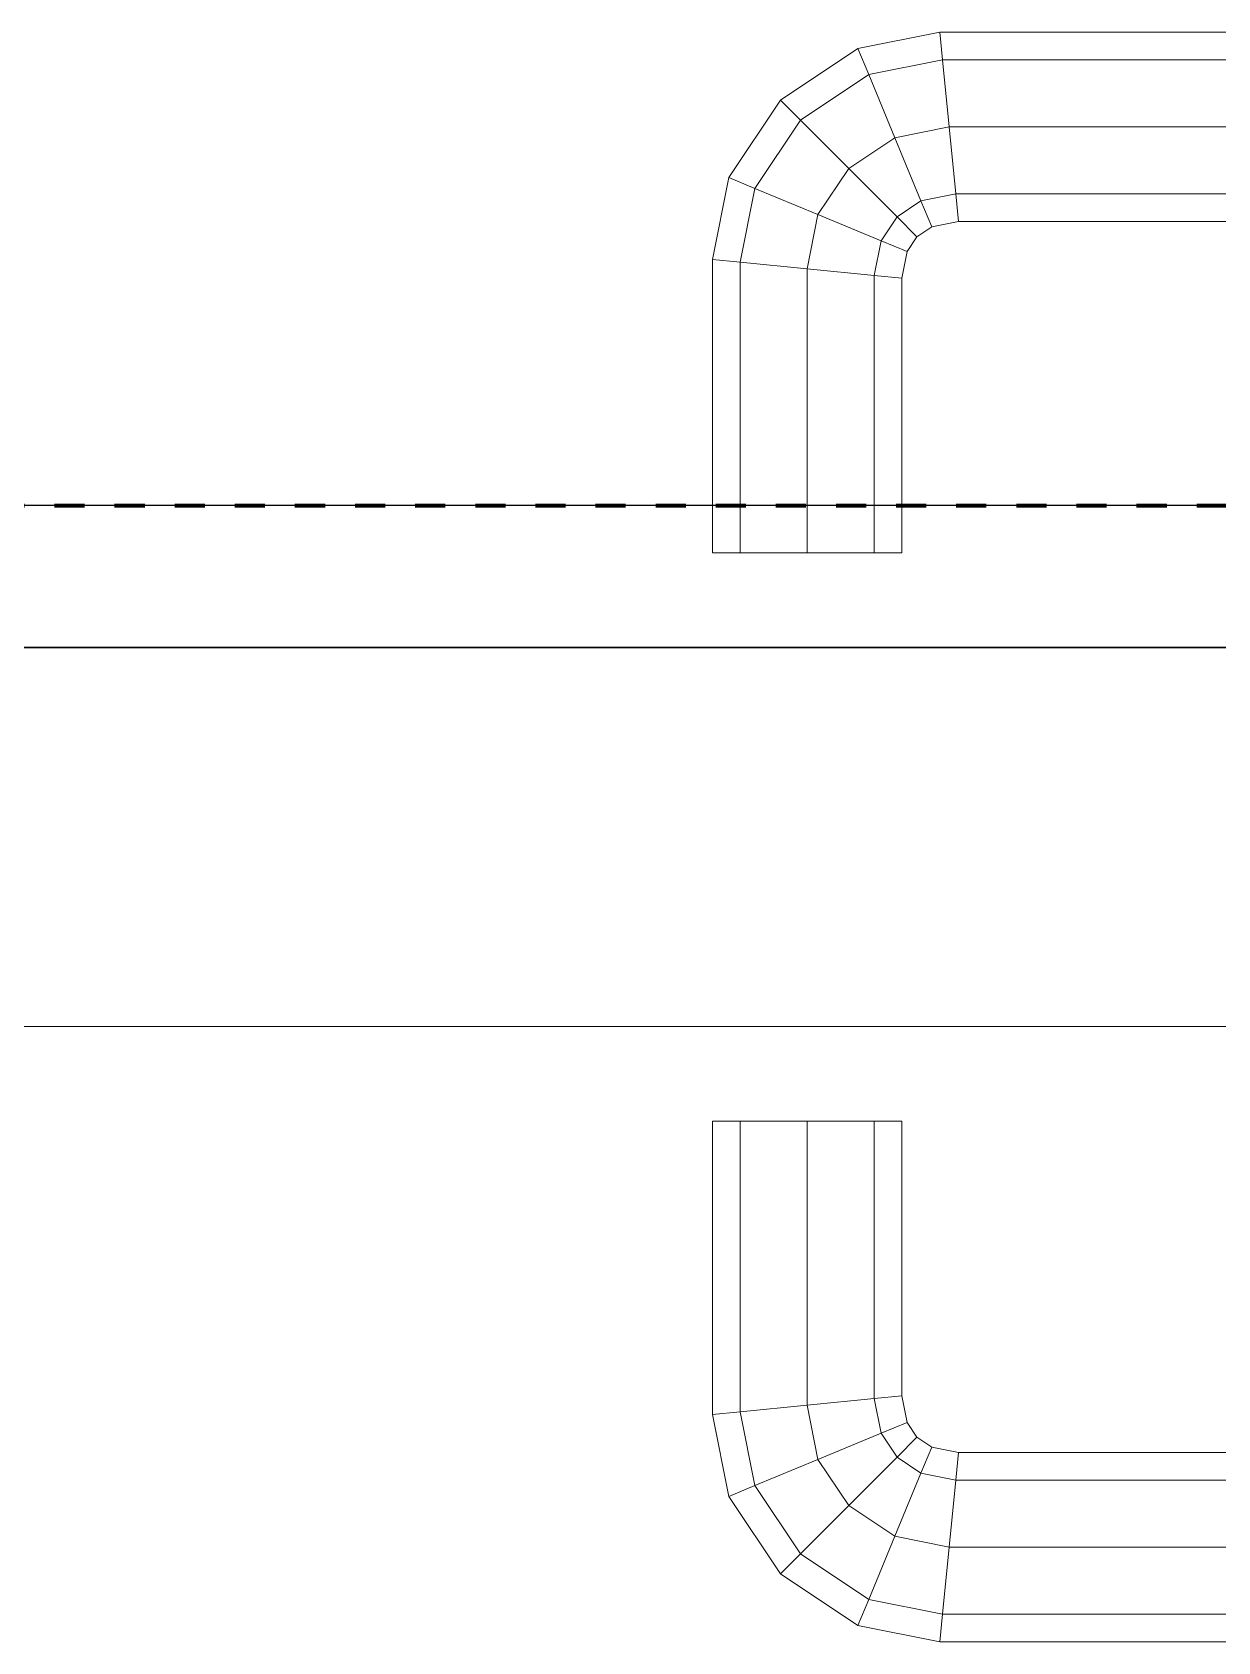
# Model space of a CAD drawing. Header units: millimetres. Extents: x -5300 to 98858, y -5196 to 93886.
# Drawn here: x 7370.1 to 7495.4, y 43045 to 43215 of the extents above; entities that cross this region are included whole.
import ezdxf

# ---------------------------------------------------------------- set-up
doc = ezdxf.new("R2010")
doc.units = ezdxf.units.MM
doc.linetypes.add('Штрих', pattern=[6.35, 3.175, -3.175])
doc.linetypes.add('Штрих_2_', pattern=[6.35, 3.175, -3.175])
for name, color, linetype, lineweight, true_color in [('_Разделитель помещений_', 4, 'Штрих', 70, 0x00ffff), ('Двери', 7, 'Continuous', 18, 0x7f7f7f), ('Стены', 7, 'Continuous', 18, 0x7f7f7f), ('Стены разрез', 7, 'Continuous', 50, 0x7f7f7f)]:
    doc.layers.add(name, color=color, linetype=linetype, lineweight=lineweight, true_color=true_color)

# ---------------------------------------------------------------- blocks, each defined once
blk = doc.blocks.new('СТВ_Перегородка_Кирпич 136938 - СТВ_Перегородка_Кирпич 2-246157-Подвал')
at = {"layer": 'Стены', "color": 254, "true_color": 0xd4d4d4}
blk.add_line((0, 43150), (12600, 43150), dxfattribs=at)
blk = doc.blocks.new('СТВ_Перегородка_Кирпич 136938 - СТВ_Перегородка_Кирпич 136938-246154-Подвал')
at = {"layer": 'Стены', "color": 254, "true_color": 0xd4d4d4}
for p, q in [((6900, 43165), (8600, 43165)), ((6900, 43150), (8600, 43150)), ((8600, 43150), (6900, 43150))]:
    blk.add_line(p, q, dxfattribs=at)
at = {"layer": 'Стены разрез', "color": 254, "lineweight": 25, "true_color": 0xd4d4d4}
for p, q in [((12615, 43165), (3230, 43165)), ((3230, 43150), (12615, 43150)), ((9250, 43150), (6250, 43150))]:
    blk.add_line(p, q, dxfattribs=at)
blk.add_blockref('СТВ_Перегородка_Кирпич 136938 - СТВ_Перегородка_Кирпич 2-246157-Подвал', (0, 0))
blk = doc.blocks.new('Дп-14 - Дп-14-246260-Подвал')
at = {"layer": 'Двери', "color": 254, "true_color": 0xd4d4d4}
for p, q in [((7457.36, 43213.28), (7466.02, 43215)), ((7466.02, 43215), (7457.36, 43213.28)), ((7466.3, 43212.07), (7466.02, 43215)), ((7466.02, 43215), (7547.98, 43215)), ((7466.02, 43215), (7466.3, 43212.07)), ((7547.98, 43215), (7466.02, 43215)), ((7466.02, 43215), (7466.3, 43212.07)), ((7466.3, 43212.07), (7466.02, 43215)), ((7449.18, 43207.82), (7457.36, 43213.28)), ((7457.36, 43213.28), (7449.18, 43207.82)), ((7458.5, 43210.52), (7457.36, 43213.28)), ((7457.36, 43213.28), (7458.5, 43210.52)), ((7457.36, 43213.28), (7458.5, 43210.52)), ((7458.5, 43210.52), (7457.36, 43213.28)), ((7466.3, 43212.07), (7458.5, 43210.52)), ((7458.5, 43210.52), (7466.3, 43212.07)), ((7458.5, 43210.52), (7466.3, 43212.07)), ((7466.3, 43212.07), (7458.5, 43210.52)), ((7547.7, 43212.07), (7466.3, 43212.07)), ((7467, 43205), (7466.3, 43212.07)), ((7466.3, 43212.07), (7547.7, 43212.07)), ((7466.3, 43212.07), (7547.7, 43212.07)), ((7466.3, 43212.07), (7467, 43205)), ((7547.7, 43212.07), (7466.3, 43212.07)), ((7466.3, 43212.07), (7467, 43205)), ((7467, 43205), (7466.3, 43212.07)), ((7458.5, 43210.52), (7451.3, 43205.7)), ((7451.3, 43205.7), (7458.5, 43210.52)), ((7451.3, 43205.7), (7458.5, 43210.52)), ((7458.5, 43210.52), (7451.3, 43205.7)), ((7461.26, 43203.86), (7458.5, 43210.52)), ((7458.5, 43210.52), (7461.26, 43203.86)), ((7458.5, 43210.52), (7461.26, 43203.86)), ((7461.26, 43203.86), (7458.5, 43210.52)), ((7443.72, 43199.64), (7449.18, 43207.82)), ((7449.18, 43207.82), (7443.72, 43199.64)), ((7451.3, 43205.7), (7449.18, 43207.82)), ((7449.18, 43207.82), (7451.3, 43205.7)), ((7449.18, 43207.82), (7451.3, 43205.7)), ((7451.3, 43205.7), (7449.18, 43207.82)), ((7451.3, 43205.7), (7446.48, 43198.5)), ((7446.48, 43198.5), (7451.3, 43205.7)), ((7446.48, 43198.5), (7451.3, 43205.7)), ((7451.3, 43205.7), (7446.48, 43198.5)), ((7456.39, 43200.61), (7451.3, 43205.7)), ((7451.3, 43205.7), (7456.39, 43200.61)), ((7451.3, 43205.7), (7456.39, 43200.61)), ((7456.39, 43200.61), (7451.3, 43205.7)), ((7461.26, 43203.86), (7456.39, 43200.61)), ((7456.39, 43200.61), (7461.26, 43203.86)), ((7456.39, 43200.61), (7461.26, 43203.86)), ((7461.26, 43203.86), (7456.39, 43200.61)), ((7467, 43205), (7461.26, 43203.86)), ((7461.26, 43203.86), (7467, 43205)), ((7461.26, 43203.86), (7467, 43205)), ((7467, 43205), (7461.26, 43203.86)), ((7464.02, 43197.2), (7461.26, 43203.86)), ((7461.26, 43203.86), (7464.02, 43197.2)), ((7461.26, 43203.86), (7464.02, 43197.2)), ((7464.02, 43197.2), (7461.26, 43203.86)), ((7547, 43205), (7467, 43205)), ((7467.7, 43197.93), (7467, 43205)), ((7467, 43205), (7547, 43205)), ((7467, 43205), (7547, 43205)), ((7467, 43205), (7467.7, 43197.93)), ((7547, 43205), (7467, 43205)), ((7467, 43205), (7467.7, 43197.93)), ((7467.7, 43197.93), (7467, 43205)), ((7456.39, 43200.61), (7453.14, 43195.74)), ((7453.14, 43195.74), (7456.39, 43200.61)), ((7453.14, 43195.74), (7456.39, 43200.61)), ((7456.39, 43200.61), (7453.14, 43195.74)), ((7461.49, 43195.51), (7456.39, 43200.61)), ((7456.39, 43200.61), (7461.49, 43195.51)), ((7456.39, 43200.61), (7461.49, 43195.51)), ((7461.49, 43195.51), (7456.39, 43200.61)), ((7442, 43190.98), (7443.72, 43199.64)), ((7443.72, 43199.64), (7442, 43190.98)), ((7446.48, 43198.5), (7443.72, 43199.64)), ((7443.72, 43199.64), (7446.48, 43198.5)), ((7443.72, 43199.64), (7446.48, 43198.5)), ((7446.48, 43198.5), (7443.72, 43199.64)), ((7446.48, 43198.5), (7444.93, 43190.7)), ((7444.93, 43190.7), (7446.48, 43198.5)), ((7444.93, 43190.7), (7446.48, 43198.5)), ((7446.48, 43198.5), (7444.93, 43190.7)), ((7453.14, 43195.74), (7446.48, 43198.5)), ((7446.48, 43198.5), (7453.14, 43195.74)), ((7446.48, 43198.5), (7453.14, 43195.74)), ((7453.14, 43195.74), (7446.48, 43198.5)), ((7464.02, 43197.2), (7461.49, 43195.51)), ((7461.49, 43195.51), (7464.02, 43197.2)), ((7461.49, 43195.51), (7464.02, 43197.2)), ((7464.02, 43197.2), (7461.49, 43195.51)), ((7467.7, 43197.93), (7464.02, 43197.2)), ((7464.02, 43197.2), (7467.7, 43197.93)), ((7464.02, 43197.2), (7467.7, 43197.93)), ((7467.7, 43197.93), (7464.02, 43197.2)), ((7465.16, 43194.44), (7464.02, 43197.2)), ((7464.02, 43197.2), (7465.16, 43194.44)), ((7464.02, 43197.2), (7465.16, 43194.44)), ((7465.16, 43194.44), (7464.02, 43197.2)), ((7546.3, 43197.93), (7467.7, 43197.93)), ((7467.98, 43195), (7467.7, 43197.93)), ((7467.7, 43197.93), (7546.3, 43197.93)), ((7467.7, 43197.93), (7546.3, 43197.93)), ((7546.3, 43197.93), (7467.7, 43197.93)), ((7467.7, 43197.93), (7467.98, 43195)), ((7467.7, 43197.93), (7467.98, 43195)), ((7467.98, 43195), (7467.7, 43197.93)), ((7453.14, 43195.74), (7452, 43190)), ((7452, 43190), (7453.14, 43195.74)), ((7452, 43190), (7453.14, 43195.74)), ((7453.14, 43195.74), (7452, 43190)), ((7459.8, 43192.98), (7453.14, 43195.74)), ((7453.14, 43195.74), (7459.8, 43192.98)), ((7453.14, 43195.74), (7459.8, 43192.98)), ((7459.8, 43192.98), (7453.14, 43195.74)), ((7461.49, 43195.51), (7459.8, 43192.98)), ((7459.8, 43192.98), (7461.49, 43195.51)), ((7459.8, 43192.98), (7461.49, 43195.51)), ((7461.49, 43195.51), (7459.8, 43192.98)), ((7463.6, 43193.4), (7461.49, 43195.51)), ((7461.49, 43195.51), (7463.6, 43193.4)), ((7461.49, 43195.51), (7463.6, 43193.4)), ((7463.6, 43193.4), (7461.49, 43195.51)), ((7465.16, 43194.44), (7463.6, 43193.4)), ((7463.6, 43193.4), (7465.16, 43194.44)), ((7467.98, 43195), (7465.16, 43194.44)), ((7465.16, 43194.44), (7467.98, 43195)), ((7546.02, 43195), (7467.98, 43195)), ((7467.98, 43195), (7546.02, 43195)), ((7459.8, 43192.98), (7459.07, 43189.3)), ((7459.07, 43189.3), (7459.8, 43192.98)), ((7459.07, 43189.3), (7459.8, 43192.98)), ((7459.8, 43192.98), (7459.07, 43189.3)), ((7462.56, 43191.84), (7459.8, 43192.98)), ((7459.8, 43192.98), (7462.56, 43191.84)), ((7459.8, 43192.98), (7462.56, 43191.84)), ((7462.56, 43191.84), (7459.8, 43192.98)), ((7463.6, 43193.4), (7462.56, 43191.84)), ((7462.56, 43191.84), (7463.6, 43193.4)), ((7444.93, 43190.7), (7442, 43190.98)), ((7442, 43190.98), (7444.93, 43190.7)), ((7442, 43160), (7442, 43190.98)), ((7442, 43190.98), (7444.93, 43190.7)), ((7444.93, 43190.7), (7442, 43190.98)), ((7442, 43190.98), (7442, 43160)), ((7452, 43190), (7444.93, 43190.7)), ((7444.93, 43190.7), (7444.93, 43160)), ((7444.93, 43190.7), (7452, 43190)), ((7444.93, 43160), (7444.93, 43190.7)), ((7444.93, 43160), (7444.93, 43190.7)), ((7444.93, 43190.7), (7452, 43190)), ((7452, 43190), (7444.93, 43190.7)), ((7444.93, 43190.7), (7444.93, 43160)), ((7462.56, 43191.84), (7462, 43189.02)), ((7462, 43189.02), (7462.56, 43191.84)), ((7459.07, 43189.3), (7452, 43190)), ((7452, 43190), (7452, 43160)), ((7452, 43190), (7459.07, 43189.3)), ((7452, 43160), (7452, 43190)), ((7459.07, 43189.3), (7452, 43190)), ((7452, 43190), (7452, 43160)), ((7452, 43160), (7452, 43190)), ((7452, 43190), (7459.07, 43189.3)), ((7462, 43189.02), (7459.07, 43189.3)), ((7459.07, 43189.3), (7459.07, 43160)), ((7459.07, 43189.3), (7462, 43189.02)), ((7459.07, 43160), (7459.07, 43189.3)), ((7462, 43189.02), (7459.07, 43189.3)), ((7459.07, 43189.3), (7459.07, 43160)), ((7459.07, 43160), (7459.07, 43189.3)), ((7459.07, 43189.3), (7462, 43189.02)), ((7462, 43189.02), (7462, 43160)), ((7462, 43160), (7462, 43189.02)), ((7444.93, 43160), (7442, 43160)), ((7442, 43160), (7444.93, 43160)), ((7444.93, 43160), (7442, 43160)), ((7442, 43160), (7444.93, 43160)), ((7452, 43160), (7444.93, 43160)), ((7444.93, 43160), (7452, 43160)), ((7452, 43160), (7444.93, 43160)), ((7444.93, 43160), (7452, 43160)), ((7452, 43160), (7459.07, 43160)), ((7459.07, 43160), (7452, 43160)), ((7459.07, 43160), (7452, 43160)), ((7452, 43160), (7459.07, 43160)), ((7459.07, 43160), (7462, 43160)), ((7462, 43160), (7459.07, 43160)), ((7462, 43160), (7459.07, 43160)), ((7459.07, 43160), (7462, 43160)), ((6900, 43150), (8600, 43150)), ((8600, 43150), (6900, 43150)), ((8512, 43150), (6988, 43150)), ((6988, 43150), (8512, 43150)), ((6988, 43150), (7612, 43150)), ((6988, 43150), (7612, 43150)), ((7612, 43150), (6988, 43150)), ((7612, 43150), (6988, 43150)), ((8512, 43110), (6988, 43110)), ((6988, 43110), (8512, 43110)), ((7612, 43110), (6988, 43110)), ((6988, 43110), (7612, 43110)), ((7612, 43110), (6988, 43110)), ((6988, 43110), (7612, 43110)), ((8500, 43110), (7000, 43110)), ((7000, 43110), (8500, 43110)), ((7442, 43069.02), (7442, 43100)), ((7442, 43100), (7444.93, 43100)), ((7444.93, 43100), (7442, 43100)), ((7442, 43100), (7442, 43069.02)), ((7442, 43100), (7444.93, 43100)), ((7444.93, 43100), (7442, 43100)), ((7444.93, 43100), (7444.93, 43069.3)), ((7444.93, 43069.3), (7444.93, 43100)), ((7444.93, 43100), (7452, 43100)), ((7452, 43100), (7444.93, 43100)), ((7444.93, 43069.3), (7444.93, 43100)), ((7444.93, 43100), (7452, 43100)), ((7452, 43100), (7444.93, 43100)), ((7444.93, 43100), (7444.93, 43069.3)), ((7452, 43100), (7459.07, 43100)), ((7459.07, 43100), (7452, 43100)), ((7452, 43100), (7452, 43070)), ((7452, 43070), (7452, 43100)), ((7459.07, 43100), (7452, 43100)), ((7452, 43100), (7452, 43070)), ((7452, 43070), (7452, 43100)), ((7452, 43100), (7459.07, 43100)), ((7459.07, 43100), (7462, 43100)), ((7462, 43100), (7459.07, 43100)), ((7459.07, 43070.7), (7459.07, 43100)), ((7462, 43100), (7459.07, 43100)), ((7459.07, 43100), (7459.07, 43070.7)), ((7459.07, 43070.7), (7459.07, 43100)), ((7459.07, 43100), (7462, 43100)), ((7459.07, 43100), (7459.07, 43070.7)), ((7462, 43070.98), (7462, 43100)), ((7462, 43100), (7462, 43070.98)), ((7444.93, 43069.3), (7452, 43070)), ((7452, 43070), (7444.93, 43069.3)), ((7452, 43070), (7444.93, 43069.3)), ((7444.93, 43069.3), (7452, 43070)), ((7452, 43070), (7459.07, 43070.7)), ((7459.07, 43070.7), (7452, 43070)), ((7452, 43070), (7459.07, 43070.7)), ((7459.07, 43070.7), (7452, 43070)), ((7452, 43070), (7453.14, 43064.26)), ((7453.14, 43064.26), (7452, 43070)), ((7453.14, 43064.26), (7452, 43070)), ((7452, 43070), (7453.14, 43064.26)), ((7459.07, 43070.7), (7462, 43070.98)), ((7462, 43070.98), (7459.07, 43070.7)), ((7459.07, 43070.7), (7462, 43070.98)), ((7462, 43070.98), (7459.07, 43070.7)), ((7459.07, 43070.7), (7459.8, 43067.02)), ((7459.8, 43067.02), (7459.07, 43070.7)), ((7459.8, 43067.02), (7459.07, 43070.7)), ((7459.07, 43070.7), (7459.8, 43067.02)), ((7462, 43070.98), (7462.56, 43068.16)), ((7462.56, 43068.16), (7462, 43070.98)), ((7442, 43069.02), (7444.93, 43069.3)), ((7444.93, 43069.3), (7442, 43069.02)), ((7444.93, 43069.3), (7442, 43069.02)), ((7442, 43069.02), (7444.93, 43069.3)), ((7443.72, 43060.36), (7442, 43069.02)), ((7442, 43069.02), (7443.72, 43060.36)), ((7444.93, 43069.3), (7446.48, 43061.5)), ((7446.48, 43061.5), (7444.93, 43069.3)), ((7446.48, 43061.5), (7444.93, 43069.3)), ((7444.93, 43069.3), (7446.48, 43061.5)), ((7459.8, 43067.02), (7462.56, 43068.16)), ((7462.56, 43068.16), (7459.8, 43067.02)), ((7462.56, 43068.16), (7459.8, 43067.02)), ((7459.8, 43067.02), (7462.56, 43068.16)), ((7462.56, 43068.16), (7463.6, 43066.6)), ((7463.6, 43066.6), (7462.56, 43068.16)), ((7453.14, 43064.26), (7459.8, 43067.02)), ((7459.8, 43067.02), (7453.14, 43064.26)), ((7459.8, 43067.02), (7453.14, 43064.26)), ((7453.14, 43064.26), (7459.8, 43067.02)), ((7459.8, 43067.02), (7461.49, 43064.49)), ((7461.49, 43064.49), (7459.8, 43067.02)), ((7461.49, 43064.49), (7459.8, 43067.02)), ((7459.8, 43067.02), (7461.49, 43064.49)), ((7461.49, 43064.49), (7463.6, 43066.6)), ((7463.6, 43066.6), (7461.49, 43064.49)), ((7463.6, 43066.6), (7461.49, 43064.49)), ((7461.49, 43064.49), (7463.6, 43066.6)), ((7463.6, 43066.6), (7465.16, 43065.56)), ((7465.16, 43065.56), (7463.6, 43066.6)), ((7456.39, 43059.39), (7461.49, 43064.49)), ((7461.49, 43064.49), (7456.39, 43059.39)), ((7461.49, 43064.49), (7456.39, 43059.39)), ((7456.39, 43059.39), (7461.49, 43064.49)), ((7461.49, 43064.49), (7464.02, 43062.8)), ((7464.02, 43062.8), (7461.49, 43064.49)), ((7464.02, 43062.8), (7461.49, 43064.49)), ((7461.49, 43064.49), (7464.02, 43062.8)), ((7464.02, 43062.8), (7465.16, 43065.56)), ((7465.16, 43065.56), (7464.02, 43062.8)), ((7465.16, 43065.56), (7464.02, 43062.8)), ((7464.02, 43062.8), (7465.16, 43065.56)), ((7465.16, 43065.56), (7467.98, 43065)), ((7467.98, 43065), (7465.16, 43065.56)), ((7467.7, 43062.07), (7467.98, 43065)), ((7467.98, 43065), (7467.7, 43062.07)), ((7467.98, 43065), (7467.7, 43062.07)), ((7467.7, 43062.07), (7467.98, 43065)), ((7467.98, 43065), (7546.02, 43065)), ((7546.02, 43065), (7467.98, 43065)), ((7446.48, 43061.5), (7453.14, 43064.26)), ((7453.14, 43064.26), (7446.48, 43061.5)), ((7453.14, 43064.26), (7446.48, 43061.5)), ((7446.48, 43061.5), (7453.14, 43064.26)), ((7453.14, 43064.26), (7456.39, 43059.39)), ((7456.39, 43059.39), (7453.14, 43064.26)), ((7456.39, 43059.39), (7453.14, 43064.26)), ((7453.14, 43064.26), (7456.39, 43059.39)), ((7461.26, 43056.14), (7464.02, 43062.8)), ((7464.02, 43062.8), (7461.26, 43056.14)), ((7464.02, 43062.8), (7461.26, 43056.14)), ((7461.26, 43056.14), (7464.02, 43062.8)), ((7464.02, 43062.8), (7467.7, 43062.07)), ((7467.7, 43062.07), (7464.02, 43062.8)), ((7467.7, 43062.07), (7464.02, 43062.8)), ((7464.02, 43062.8), (7467.7, 43062.07)), ((7443.72, 43060.36), (7446.48, 43061.5)), ((7446.48, 43061.5), (7443.72, 43060.36)), ((7446.48, 43061.5), (7443.72, 43060.36)), ((7443.72, 43060.36), (7446.48, 43061.5)), ((7446.48, 43061.5), (7451.3, 43054.3)), ((7451.3, 43054.3), (7446.48, 43061.5)), ((7451.3, 43054.3), (7446.48, 43061.5)), ((7446.48, 43061.5), (7451.3, 43054.3)), ((7467, 43055), (7467.7, 43062.07)), ((7467.7, 43062.07), (7467, 43055)), ((7467.7, 43062.07), (7467, 43055)), ((7467, 43055), (7467.7, 43062.07)), ((7467.7, 43062.07), (7546.3, 43062.07)), ((7546.3, 43062.07), (7467.7, 43062.07)), ((7546.3, 43062.07), (7467.7, 43062.07)), ((7467.7, 43062.07), (7546.3, 43062.07)), ((7449.18, 43052.18), (7443.72, 43060.36)), ((7443.72, 43060.36), (7449.18, 43052.18)), ((7451.3, 43054.3), (7456.39, 43059.39)), ((7456.39, 43059.39), (7451.3, 43054.3)), ((7456.39, 43059.39), (7451.3, 43054.3)), ((7451.3, 43054.3), (7456.39, 43059.39)), ((7456.39, 43059.39), (7461.26, 43056.14)), ((7461.26, 43056.14), (7456.39, 43059.39)), ((7461.26, 43056.14), (7456.39, 43059.39)), ((7456.39, 43059.39), (7461.26, 43056.14)), ((7458.5, 43049.48), (7461.26, 43056.14)), ((7461.26, 43056.14), (7458.5, 43049.48)), ((7461.26, 43056.14), (7458.5, 43049.48)), ((7458.5, 43049.48), (7461.26, 43056.14)), ((7461.26, 43056.14), (7467, 43055)), ((7467, 43055), (7461.26, 43056.14)), ((7467, 43055), (7461.26, 43056.14)), ((7461.26, 43056.14), (7467, 43055)), ((7449.18, 43052.18), (7451.3, 43054.3)), ((7451.3, 43054.3), (7449.18, 43052.18)), ((7451.3, 43054.3), (7449.18, 43052.18)), ((7449.18, 43052.18), (7451.3, 43054.3)), ((7451.3, 43054.3), (7458.5, 43049.48)), ((7458.5, 43049.48), (7451.3, 43054.3)), ((7458.5, 43049.48), (7451.3, 43054.3)), ((7451.3, 43054.3), (7458.5, 43049.48)), ((7466.3, 43047.93), (7467, 43055)), ((7467, 43055), (7466.3, 43047.93)), ((7467, 43055), (7466.3, 43047.93)), ((7466.3, 43047.93), (7467, 43055)), ((7467, 43055), (7547, 43055)), ((7547, 43055), (7467, 43055)), ((7547, 43055), (7467, 43055)), ((7467, 43055), (7547, 43055)), ((7457.36, 43046.72), (7449.18, 43052.18)), ((7449.18, 43052.18), (7457.36, 43046.72)), ((7457.36, 43046.72), (7458.5, 43049.48)), ((7458.5, 43049.48), (7457.36, 43046.72)), ((7458.5, 43049.48), (7457.36, 43046.72)), ((7457.36, 43046.72), (7458.5, 43049.48)), ((7458.5, 43049.48), (7466.3, 43047.93)), ((7466.3, 43047.93), (7458.5, 43049.48)), ((7466.3, 43047.93), (7458.5, 43049.48)), ((7458.5, 43049.48), (7466.3, 43047.93)), ((7466.02, 43045), (7466.3, 43047.93)), ((7466.3, 43047.93), (7466.02, 43045)), ((7466.3, 43047.93), (7466.02, 43045)), ((7466.02, 43045), (7466.3, 43047.93)), ((7466.3, 43047.93), (7547.7, 43047.93)), ((7547.7, 43047.93), (7466.3, 43047.93)), ((7547.7, 43047.93), (7466.3, 43047.93)), ((7466.3, 43047.93), (7547.7, 43047.93)), ((7466.02, 43045), (7457.36, 43046.72)), ((7457.36, 43046.72), (7466.02, 43045)), ((7547.98, 43045), (7466.02, 43045)), ((7466.02, 43045), (7547.98, 43045))]:
    blk.add_line(p, q, dxfattribs=at)
blk = doc.blocks.new('Дп-14 - Дп-14-246264-Подвал')
blk.add_blockref('Дп-14 - Дп-14-246260-Подвал', (0, 0))

msp = doc.modelspace()

# ---------------------------------------------------------------- linework, layer by layer
at = {"layer": '_Разделитель помещений_', "color": 131, "linetype": 'Штрих_2_', "true_color": 0xaaffff}
msp.add_line((3245, 43165), (12615, 43165), dxfattribs=at)

# ---------------------------------------------------------------- block references
at = {"layer": 'Двери', "color": 254, "true_color": 0xd4d4d4}
msp.add_blockref('Дп-14 - Дп-14-246264-Подвал', (0, 0), dxfattribs=at)
at = {"layer": 'Стены', "color": 254, "true_color": 0xd4d4d4}
msp.add_blockref('СТВ_Перегородка_Кирпич 136938 - СТВ_Перегородка_Кирпич 136938-246154-Подвал', (0, 0), dxfattribs=at)

doc.saveas('drawing.dxf')
